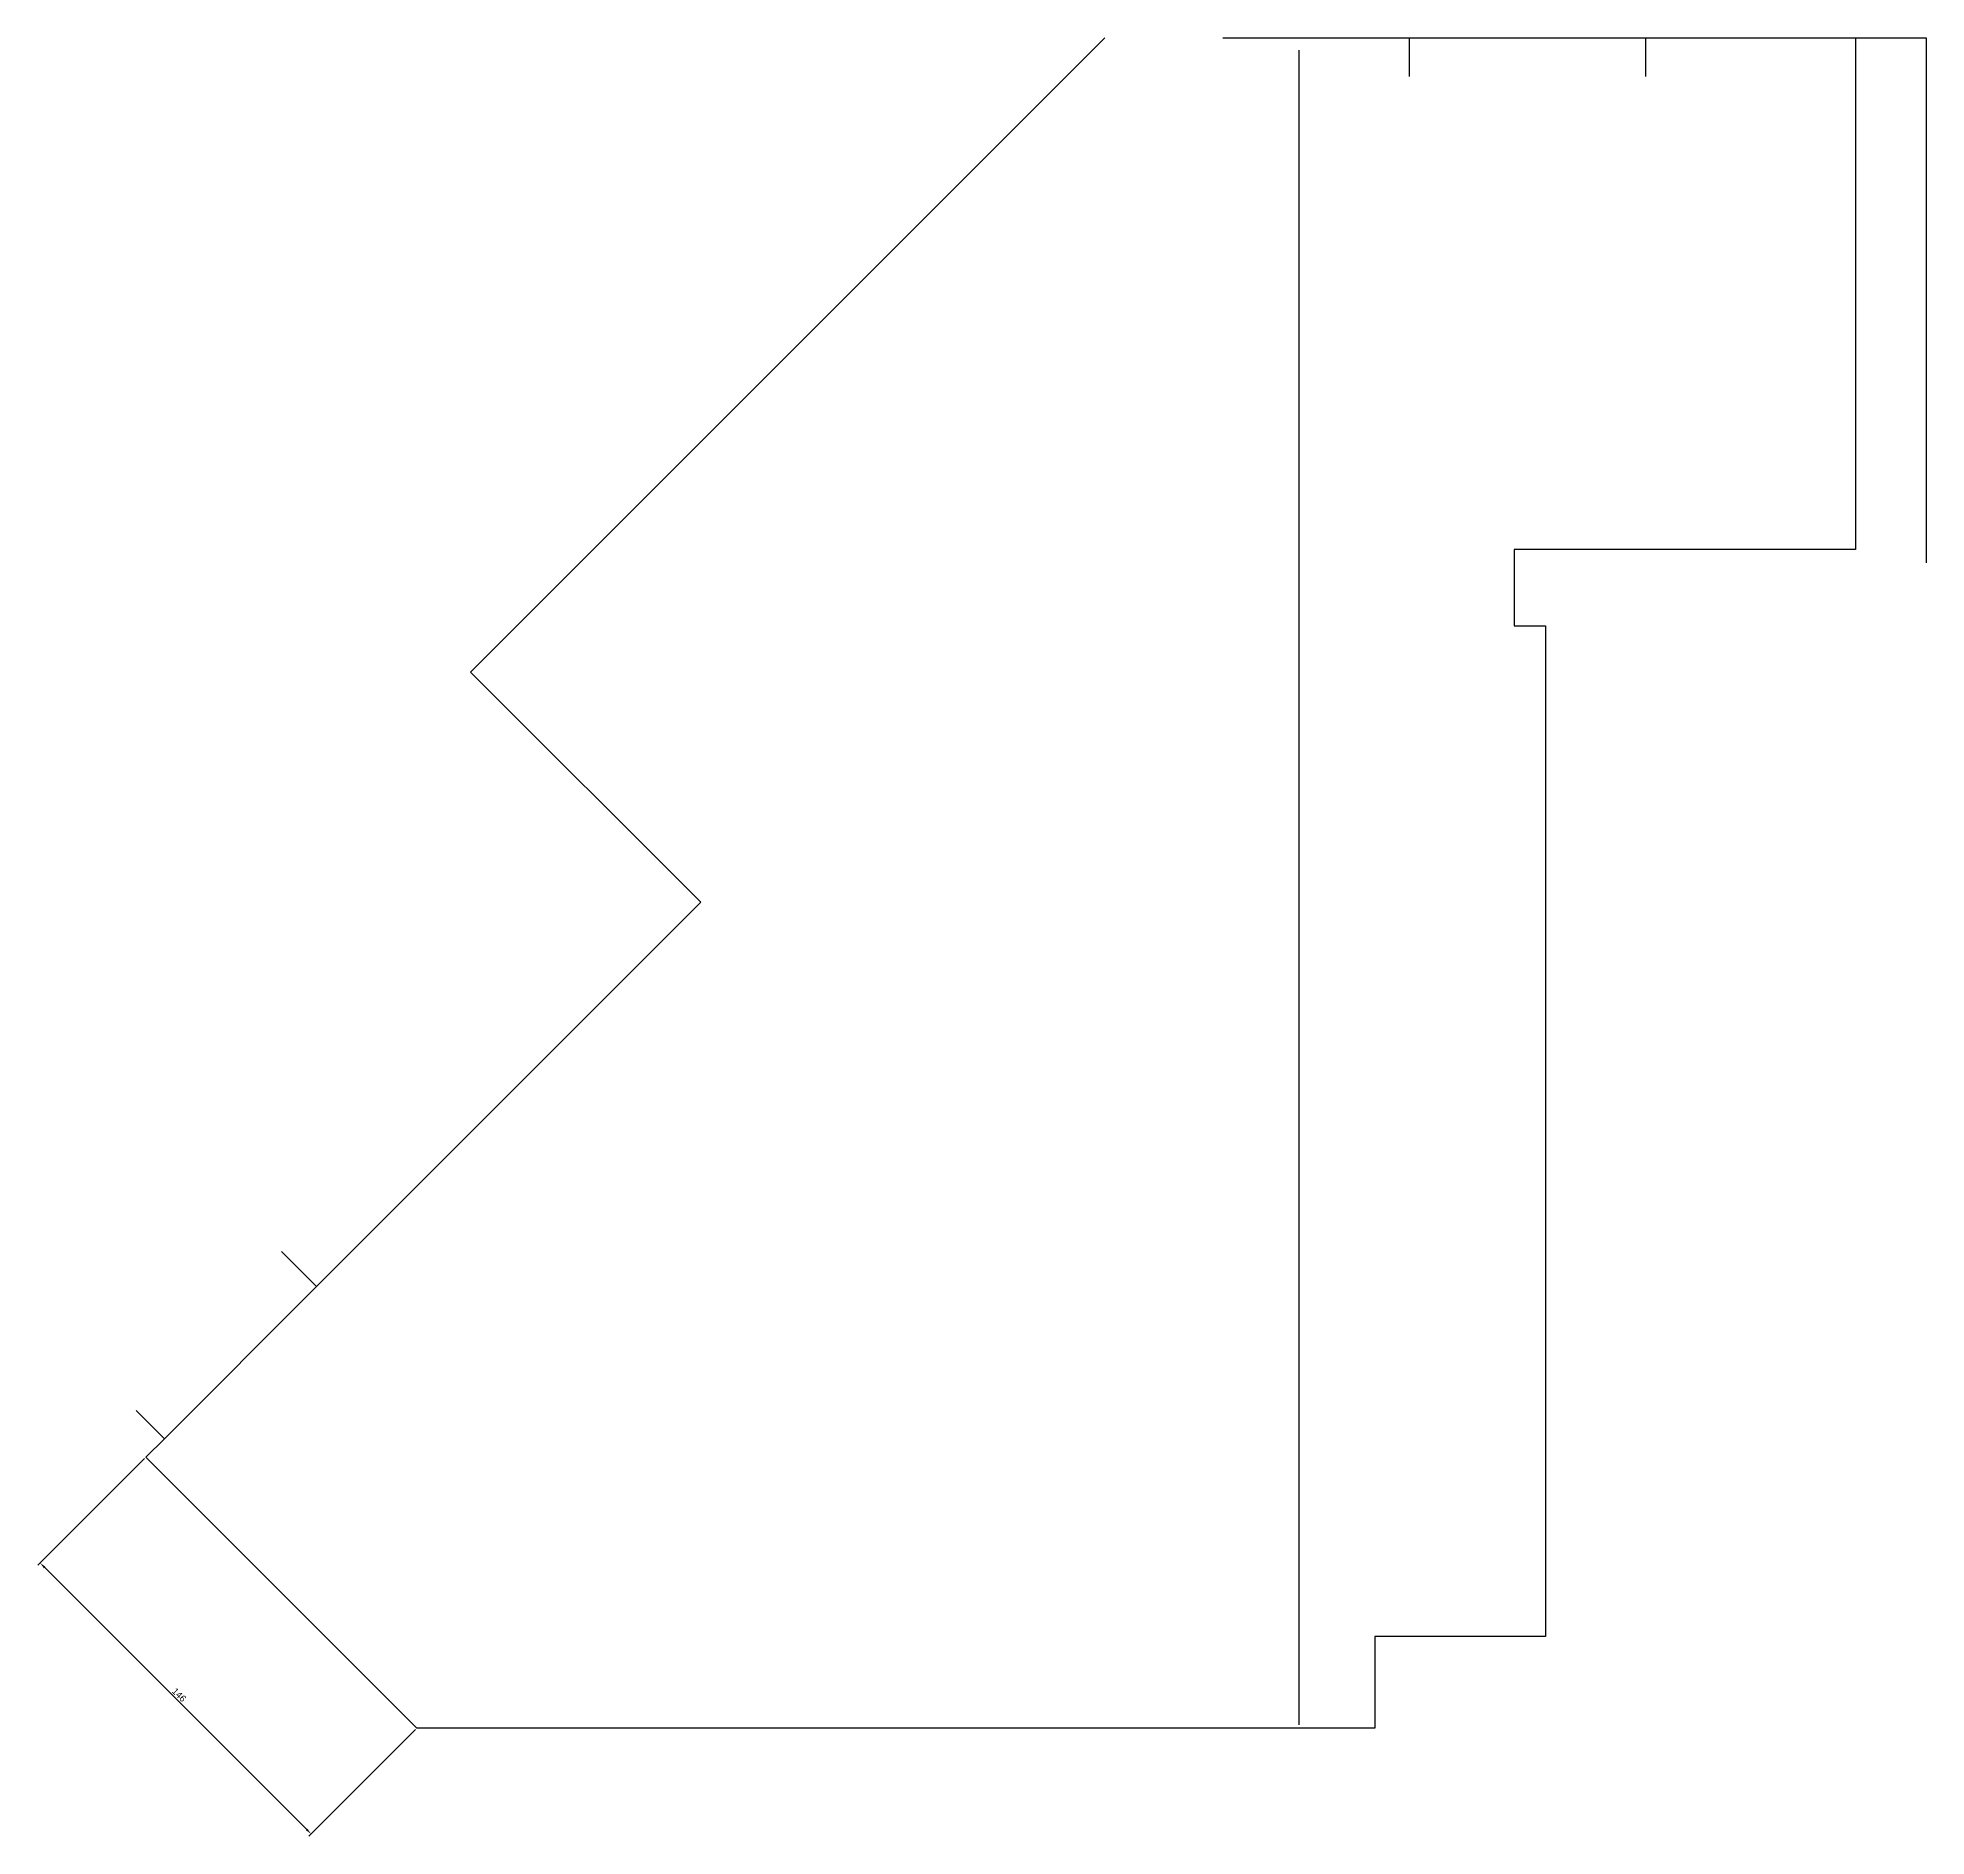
# Model space of a CAD drawing. Header units: centimetres. Extents: x 574 to 4023, y 535 to 2764.
# Drawn here: x 3304 to 4023, y 535 to 1220 of the extents above; entities outside this region: 3.
import ezdxf

# ---------------------------------------------------------------- set-up
doc = ezdxf.new("R2010")
doc.units = ezdxf.units.CM
doc.styles.get("Standard").update_dxf_attribs({"font": 'arial.ttf'})
doc.dimstyles.new('ISO-25', dxfattribs={"dimtxt": 2.5, "dimasz": 2.5, "dimexe": 1.25, "dimexo": 0.625, "dimtad": 1, "dimtxsty": 'Standard', "dimcen": 2.5, "dimadec": 0, "dimazin": 0, "dimtfac": 1, "dimtmove": 0, "dimatfit": 3, "dimfxl": 1, "dimarcsym": 0})

# ---------------------------------------------------------------- blocks, each defined once
blk = doc.blocks.new('*D3')
at = {"color": 0, "lineweight": -2, "transparency": 16777216}
for p, q in [((3344.53, 678.99), (3303.82, 638.29)), ((3306.48, 637.41), (3406.18, 537.71)), ((3447.77, 575.76), (3407.06, 535.05))]:
    blk.add_line(p, q, dxfattribs=at)
at = {"color": 0, "transparency": 16777216}
for points in [[(3306.77, 637.7), (3306.18, 637.11), (3304.71, 639.17)], [(3406.47, 538), (3405.88, 537.41), (3407.95, 535.94)]]:
    blk.add_solid(points, dxfattribs=at)
at = {"layer": 'Defpoints', "color": 0, "transparency": 16777216}
for p in [(3344.97, 679.44), (3448.21, 576.2), (3407.95, 535.94)]:
    blk.add_point(p, dxfattribs=at)
at = {"color": 0, "transparency": 16777216, "insert": (3357.67, 588.9), "char_height": 2.5, "attachment_point": 5, "rotation": 315}
blk.add_mtext('146', dxfattribs=at)
blk = doc.blocks.new('*D2')
at = {"color": 0, "lineweight": -2, "transparency": 16777216}
blk.add_arc((573.73, 2470.15), 34.53, 319.18092, 85.85036, dxfattribs=at)
at = {"color": 0, "transparency": 16777216}
for points in [[(576.22, 2504.17), (576.25, 2505.01), (573.73, 2504.68)], [(600.17, 2447.3), (599.56, 2447.87), (598.16, 2445.75)]]:
    blk.add_solid(points, dxfattribs=at)
at = {"layer": 'Defpoints', "color": 0, "transparency": 16777216}
for p in [(573.73, 2764.3), (573.73, 2470.15), (573.73, 2470.15), (608.26, 2470.17), (1101.56, 1942.91)]:
    blk.add_point(p, dxfattribs=at)
at = {"color": 0, "transparency": 16777216, "insert": (607.38, 2484.1), "char_height": 2.5, "attachment_point": 5, "rotation": 292.51564}
blk.add_mtext('135°', dxfattribs=at)

msp = doc.modelspace()

# ---------------------------------------------------------------- linework, layer by layer
for p, q in [((573.733, 2470.154), (573.733, 2764.299)), ((573.733, 2470.154), (1101.558, 1942.905)), ((3755.208, 1220.199), (4023.208, 1220.199)), ((3755.208, 1220.199), (3826.208, 1220.199)), ((3826.208, 1220.199), (3826.208, 1205.382)), ((3826.208, 1220.199), (3916.208, 1220.199)), ((3916.208, 1220.199), (3916.208, 1205.382)), ((3916.208, 1220.199), (3996.208, 1220.199)), ((3996.208, 1220.199), (3996.208, 1208.811)), ((4023.208, 1220.199), (4023.208, 1020.199)), ((3996.208, 1025.199), (3866.208, 1025.199)), ((3784.286, 577.439), (3784.286, 890.439)), ((3448.208, 576.199), (3344.97, 679.437))]:
    msp.add_line(p, q)
at = {"color": 1}
for p, q in [((3468.714, 978.543), (3710.37, 1220.199)), ((3996.208, 1220.199), (3996.208, 1025.199)), ((3866.208, 1025.199), (3866.208, 996.199)), ((3866.208, 996.199), (3878.208, 996.199)), ((3878.208, 996.199), (3878.208, 986.199)), ((3878.208, 986.199), (3878.208, 902.199)), ((3556.395, 890.862), (3468.714, 978.543)), ((3878.208, 902.199), (3878.208, 611.199)), ((3410.024, 744.49), (3556.395, 890.862)), ((3410.024, 744.49), (3396.651, 757.864)), ((3352.042, 686.508), (3410.024, 744.49)), ((3352.042, 686.508), (3341.289, 697.26)), ((3344.97, 679.437), (3352.042, 686.508)), ((3878.208, 611.199), (3813.208, 611.199)), ((3813.208, 611.199), (3813.208, 576.199)), ((3813.208, 576.199), (3448.208, 576.199))]:
    msp.add_line(p, q, dxfattribs=at)
at = {"color": 3}
msp.add_line((3784.286, 890.439), (3784.286, 1215.439), dxfattribs=at)

# ---------------------------------------------------------------- dimensions: what is measured, and where the dimension line sits
dim = msp.add_angular_dim_2l(base=(608.259, 2470.167), line1=((573.733, 2470.154), (1101.558, 1942.905)), line2=((573.733, 2470.154), (573.733, 2764.299)), dimstyle='ISO-25')
dim.commit()
dim.dimension.update_dxf_attribs({"geometry": '*D2', "text_midpoint": (607.384, 2484.104)})
at = {"color": 1}
dim = msp.add_aligned_dim(p1=(3344.97, 679.437), p2=(3448.208, 576.199), distance=-56.939, dimstyle='ISO-25', dxfattribs=at)
dim.commit()
dim.dimension.update_dxf_attribs({"geometry": '*D3', "text_midpoint": (3357.672, 588.901)})

doc.saveas('drawing.dxf')
